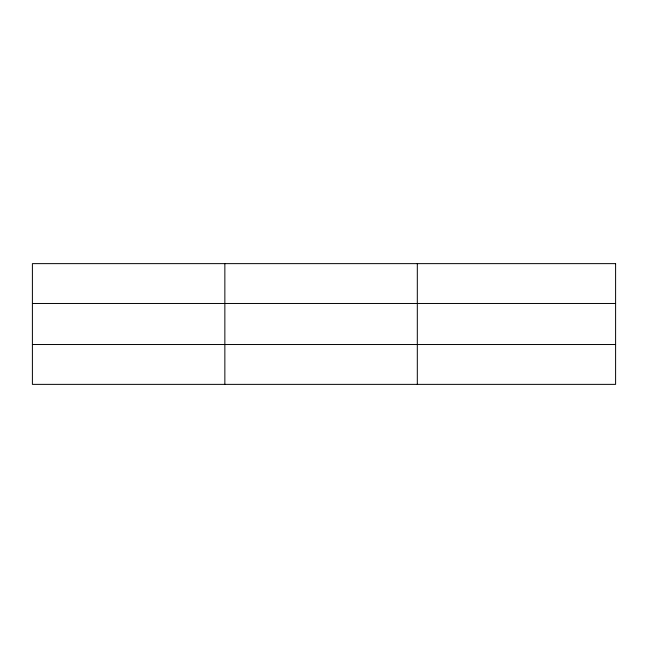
<?xml version="1.0" encoding="UTF-8"?>
<svg xmlns="http://www.w3.org/2000/svg" width="648" height="648" viewBox="0 0 648 648"><rect width="100%" height="100%" fill="white"/><g stroke="black" fill="none" stroke-linecap="round" stroke-linejoin="round"><path stroke-width="0.97" d="M224.856 263.631L224.856 384.369M417.312 263.631L417.312 384.369M32.4 303.475L615.6 303.475M32.4 344.525L615.6 344.525M615.6 263.631L615.6 384.369L32.4 384.369L32.4 263.631L615.6 263.631"/></g></svg>
